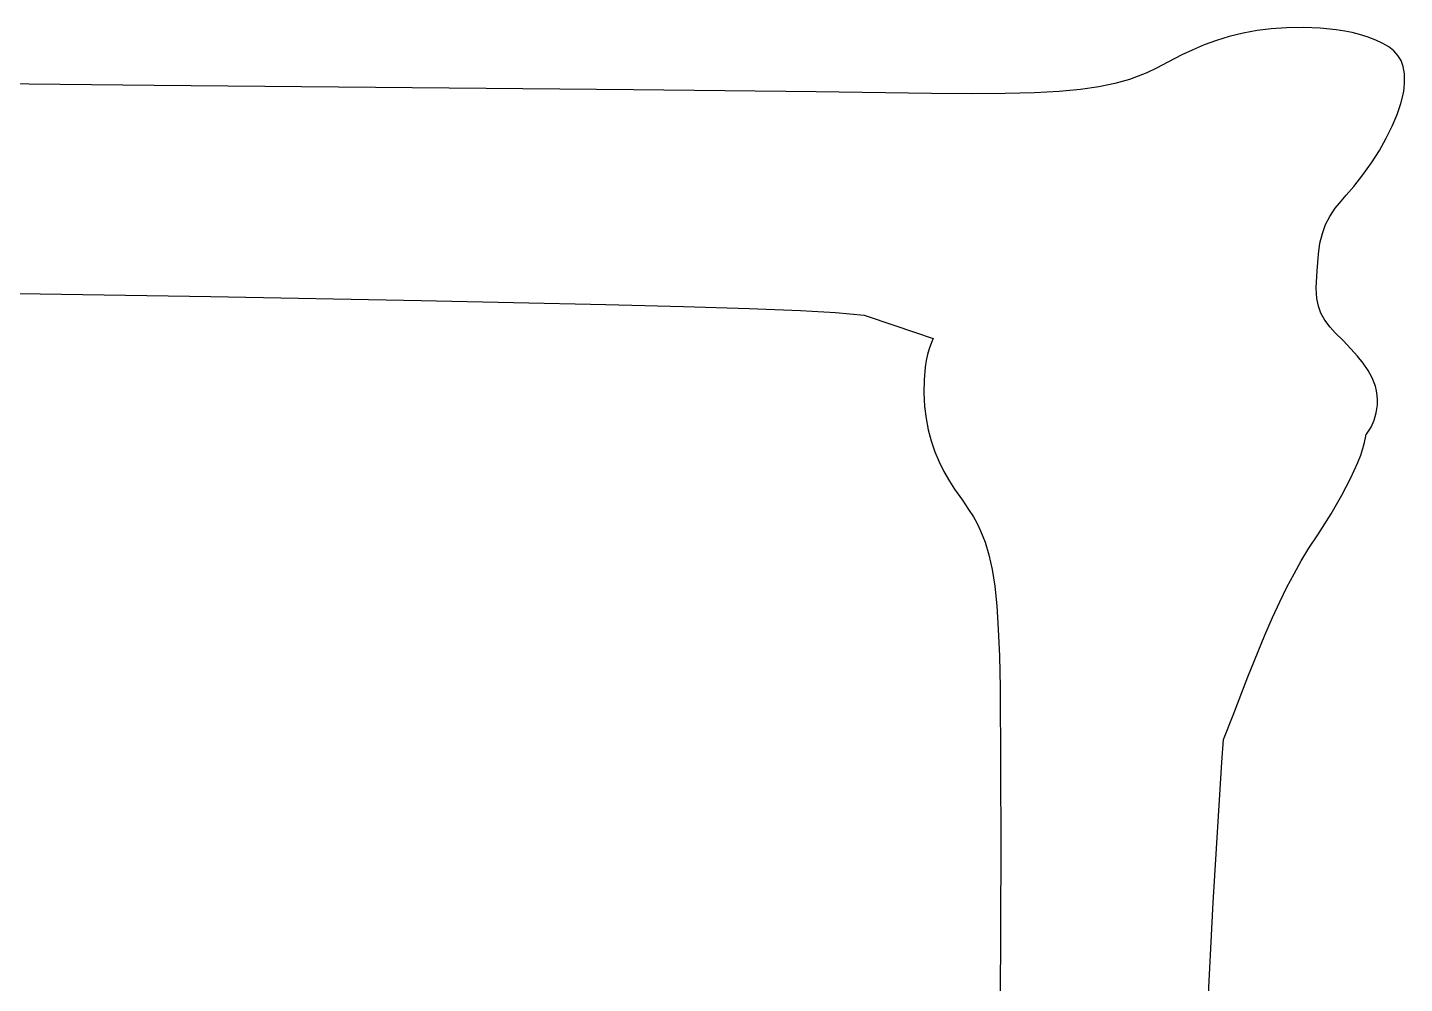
# Model space of a CAD drawing. Extents: x -996 to 1206, y -603 to 900.
# Drawn here: x 601 to 1206, y 22 to 442 of the extents above; entities that cross this region are included whole.
import ezdxf

# ---------------------------------------------------------------- set-up
doc = ezdxf.new("R2010")
doc.units = 0

msp = doc.modelspace()

# ---------------------------------------------------------------- linework, layer by layer
at = {"layer": 'Layer 1'}
for p, q in [((1153.759864, 441.387449), (1147.022499, 440.951637)), ((1161.318903, 441.518657), (1153.759864, 441.387449)), ((1168.476941, 441.190436), (1161.318903, 441.518657)), ((1122.995764, 435.886838), (1117.640699, 433.945618)), ((1128.612344, 437.557162), (1122.995764, 435.886838)), ((1134.772404, 439.049212), (1128.612344, 437.557162)), ((1140.796711, 440.181974), (1134.772404, 439.049212)), ((1147.022499, 440.951637), (1140.796711, 440.181974)), ((1175.482959, 440.566157), (1168.476941, 441.190436)), ((1179.301945, 439.976128), (1175.482959, 440.566157)), ((1182.602396, 439.309791), (1179.301945, 439.976128)), ((1185.754045, 438.482297), (1182.602396, 439.309791)), ((1189.126626, 437.408795), (1185.754045, 438.482297)), ((1192.901171, 436.002922), (1189.126626, 437.408795)), ((1196.036837, 434.552932), (1192.901171, 436.002922)), ((1107.789102, 429.484204), (1101.655376, 426.287462)), ((1112.265182, 431.640879), (1107.789102, 429.484204)), ((1117.640699, 433.945618), (1112.265182, 431.640879)), ((1198.634425, 433.00511), (1196.036837, 434.552932)), ((1200.794737, 431.30574), (1198.634425, 433.00511)), ((1202.662579, 429.290813), (1200.794737, 431.30574)), ((1204.023398, 427.039189), (1202.662579, 429.290813)), ((1096.585967, 423.66366), (1092.436044, 421.693999)), ((1101.655376, 426.287462), (1096.585967, 423.66366)), ((1204.94949, 424.39848), (1204.023398, 427.039189)), ((1205.513154, 421.216295), (1204.94949, 424.39848)), ((656.540964, 416.120597), (546.276233, 417.162012)), ((1084.774959, 418.773295), (1078.393014, 416.943815)), ((1088.675682, 420.142527), (1084.774959, 418.773295)), ((1092.436044, 421.693999), (1088.675682, 420.142527)), ((1205.321955, 414.734646), (1205.486681, 417.476851)), ((1205.486681, 417.476851), (1205.513154, 421.216295)), ((866.983403, 414.23956), (656.540964, 416.120597)), ((947.310088, 413.378344), (866.983403, 414.23956)), ((997.806403, 412.555601), (947.310088, 413.378344)), ((1015.260649, 412.43067), (997.806403, 412.555601)), ((1030.235686, 412.520601), (1015.260649, 412.43067)), ((1043.030666, 412.846841), (1030.235686, 412.520601)), ((1053.944739, 413.430836), (1043.030666, 412.846841)), ((1063.277054, 414.294032), (1053.944739, 413.430836)), ((1071.326763, 415.457876), (1063.277054, 414.294032)), ((1078.393014, 416.943815), (1071.326763, 415.457876)), ((1203.952638, 408.164871), (1205.02807, 412.661434)), ((1205.02807, 412.661434), (1205.321955, 414.734646)), ((1202.318396, 403.326542), (1203.952638, 408.164871)), ((1200.169223, 398.228942), (1202.318396, 403.326542)), ((1194.501611, 387.585909), (1197.549001, 392.954566)), ((1197.549001, 392.954566), (1200.169223, 398.228942)), ((1191.070933, 382.205466), (1194.501611, 387.585909)), ((1187.300848, 376.895731), (1191.070933, 382.205466)), ((1183.235237, 371.739201), (1187.300848, 376.895731)), ((1179.927959, 367.911562), (1183.235237, 371.739201)), ((1175.130182, 362.214201), (1176.939642, 364.498155)), ((1176.939642, 364.498155), (1179.927959, 367.911562)), ((1170.877802, 355.067332), (1172.735486, 358.670987)), ((1172.735486, 358.670987), (1175.130182, 362.214201)), ((1168.427404, 346.886006), (1169.470613, 351.205063)), ((1169.470613, 351.205063), (1170.877802, 355.067332)), ((1167.715068, 342.157063), (1168.427404, 346.886006)), ((1167.14857, 334.794562), (1167.715068, 342.157063)), ((1166.792289, 327.258107), (1167.14857, 334.794562)), ((490.316162, 326.653056), (681.467589, 323.454824)), ((1166.857593, 324.9239), (1166.792289, 327.258107)), ((681.467589, 323.454824), (773.808172, 321.784825)), ((773.808172, 321.784825), (854.866972, 320.065934)), ((1167.078015, 322.632535), (1166.857593, 324.9239)), ((1167.715776, 319.283004), (1167.078015, 322.632535)), ((854.866972, 320.065934), (889.027023, 319.18777)), ((889.027023, 319.18777), (917.800214, 318.296922)), ((917.800214, 318.296922), (940.331072, 317.393238)), ((940.331072, 317.393238), (955.764126, 316.476563)), ((955.764126, 316.476563), (968.252459, 315.285952)), ((968.252459, 315.285952), (981.807959, 310.735119)), ((1168.846144, 316.1947), (1167.715776, 319.283004)), ((1170.554267, 313.185592), (1168.846144, 316.1947)), ((981.807959, 310.735119), (998.564904, 305.090674)), ((1172.925292, 310.073646), (1170.554267, 313.185592)), ((1175.151941, 307.60888), (1172.925292, 310.073646)), ((997.806403, 303.27384), (996.830662, 300.597013)), ((998.564904, 305.090674), (997.806403, 303.27384)), ((1178.57857, 304.129341), (1175.151941, 307.60888)), ((1182.011439, 300.600066), (1178.57857, 304.129341)), ((996.095586, 298.096894), (995.525801, 295.479886)), ((996.830662, 300.597013), (996.095586, 298.096894)), ((1184.888272, 297.373911), (1182.011439, 300.600066)), ((1187.366331, 294.264485), (1184.888272, 297.373911)), ((995.045931, 292.452396), (994.617945, 286.902549)), ((995.525801, 295.479886), (995.045931, 292.452396)), ((1189.602876, 291.085396), (1187.366331, 294.264485)), ((1191.345796, 287.81146), (1189.602876, 291.085396)), ((994.617945, 286.902549), (994.490292, 281.234063)), ((1192.733793, 284.144479), (1191.345796, 287.81146)), ((1193.245997, 282.095213), (1192.733793, 284.144479)), ((994.490292, 281.234063), (994.837262, 275.248861)), ((1193.552608, 280.13782), (1193.245997, 282.095213)), ((1193.668088, 278.148667), (1193.552608, 280.13782)), ((1193.606904, 276.004118), (1193.668088, 278.148667)), ((994.837262, 275.248861), (995.466143, 269.915939)), ((1192.242715, 269.291085), (1193.156393, 272.52436)), ((1193.156393, 272.52436), (1193.606904, 276.004118)), ((995.466143, 269.915939), (996.414084, 264.990099)), ((1188.862042, 263.127728), (1190.824917, 266.195229)), ((1190.824917, 266.195229), (1192.242715, 269.291085)), ((996.414084, 264.990099), (997.718237, 260.226145)), ((997.718237, 260.226145), (999.384472, 255.356787)), ((1187.984239, 259.514978), (1188.491626, 262.201701)), ((1188.491626, 262.201701), (1188.571015, 262.748506)), ((1188.571015, 262.748506), (1188.862042, 263.127728)), ((999.384472, 255.356787), (1001.213425, 250.918686)), ((1185.016765, 250.63059), (1186.29682, 253.895353)), ((1186.29682, 253.895353), (1187.269307, 256.801506)), ((1187.269307, 256.801506), (1187.984239, 259.514978)), ((1001.213425, 250.918686), (1003.305618, 246.689315)), ((1181.88215, 243.684464), (1185.016765, 250.63059)), ((1003.305618, 246.689315), (1005.76157, 242.446145)), ((1005.76157, 242.446145), (1008.044985, 238.914572)), ((1178.026127, 236.30185), (1181.88215, 243.684464)), ((1008.044985, 238.914572), (1011.41482, 234.076507)), ((1173.27775, 228.176974), (1178.026127, 236.30185)), ((1011.41482, 234.076507), (1014.181124, 230.078544)), ((1014.181124, 230.078544), (1016.267935, 226.80582)), ((1016.267935, 226.80582), (1017.925793, 223.839092)), ((1017.925793, 223.839092), (1019.405237, 220.759117)), ((1167.46607, 219.004062), (1173.27775, 228.176974)), ((1019.405237, 220.759117), (1021.414885, 215.716084)), ((1163.594348, 213.024479), (1167.46607, 219.004062)), ((1021.414885, 215.716084), (1023.100677, 210.128833)), ((1160.230459, 207.518013), (1163.594348, 213.024479)), ((1023.100677, 210.128833), (1024.492576, 203.760695)), ((1157.018755, 201.882055), (1160.230459, 207.518013)), ((1024.492576, 203.760695), (1025.620546, 196.375004)), ((1153.884772, 195.959895), (1157.018755, 201.882055)), ((1025.620546, 196.375004), (1026.514551, 187.735093)), ((1150.754045, 189.594824), (1153.884772, 195.959895)), ((1026.514551, 187.735093), (1027.204553, 177.604295)), ((1147.552109, 182.630131), (1150.754045, 189.594824)), ((1144.2045, 174.909108), (1147.552109, 182.630131)), ((1027.204553, 177.604295), (1027.720516, 165.745942)), ((1136.774404, 156.571229), (1144.2045, 174.909108)), ((1027.720516, 165.745942), (1028.092404, 151.923368)), ((1028.092404, 151.923368), (1028.248941, 82.25248)), ((1130.283292, 139.858368), (1136.774404, 156.571229)), ((1126.120515, 129.098645), (1130.283292, 139.858368)), ((1125.291487, 119.203229), (1126.120515, 129.098645)), ((1121.596702, 57.611579), (1125.291487, 119.203229)), ((1028.248941, 82.25248), (1027.963936, 12.962223)), ((1118.439329, -3.752698), (1121.596702, 57.611579))]:
    msp.add_line(p, q, dxfattribs=at)

doc.saveas('drawing.dxf')
